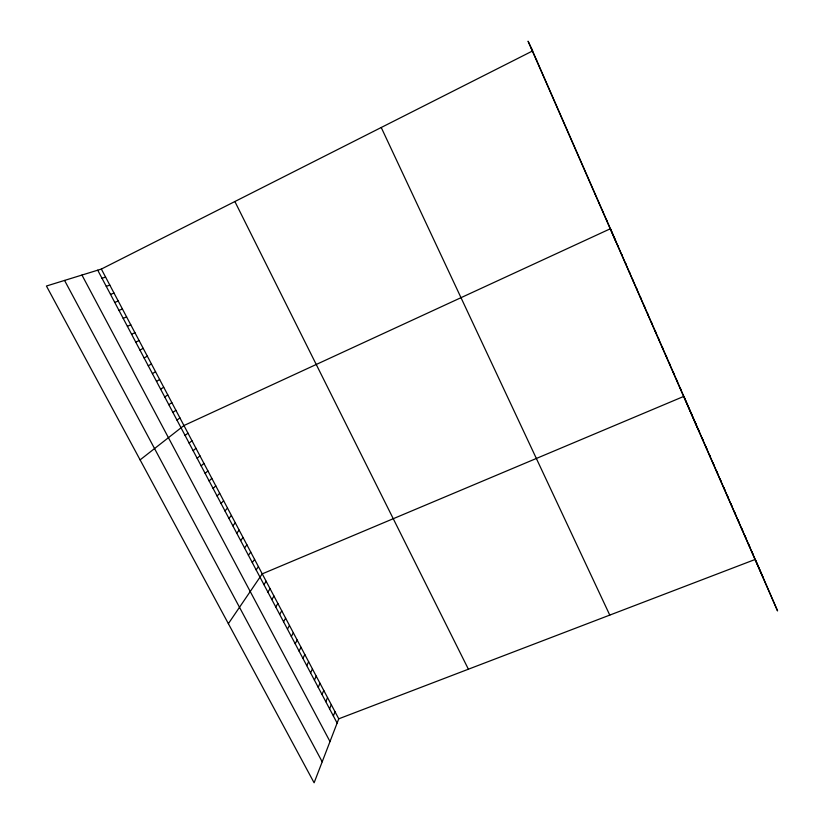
<?xml version="1.0" encoding="UTF-8"?>
<svg xmlns="http://www.w3.org/2000/svg" width="824" height="824" viewBox="0 0 824 824"><rect width="100%" height="100%" fill="white"/><g stroke="black" fill="none" stroke-linecap="round" stroke-linejoin="round"><path stroke-width="1.24" d="M338.757 718.816L314.109 782.8L46.432 286.021L101.352 269.067L532.623 50.923L528.071 41.2L777.568 610.924L755.278 559.414L338.757 718.816L101.352 269.067M333.359 715.953L335.028 711.74M329.59 708.825L331.289 704.654M325.81 701.677L327.53 697.557M322.019 694.508L323.77 690.43M318.219 687.319L320 683.292M314.408 680.109L316.22 676.123M310.586 672.889L312.43 668.944M306.755 665.638L308.639 661.754M302.923 658.376L304.829 654.534M299.071 651.094L301.007 647.293M295.208 643.791L297.176 640.042M291.336 636.468L293.334 632.76M287.452 629.124L289.482 625.467M283.569 621.76L285.619 618.154M279.666 614.374L281.757 610.821M275.752 606.969L277.873 603.467M271.827 599.553L273.98 596.102M267.893 592.106L270.076 588.707M263.948 584.649L266.162 581.291M228.361 623.665L262.238 573.865L683.879 396.365L698.155 429.592M256.14 569.889L258.427 566.634M252.288 562.586L254.595 559.372M248.415 555.263L250.754 552.111M244.532 547.929L246.912 544.819M240.649 540.565L243.049 537.505M236.745 533.19L239.187 530.182M232.842 525.794L235.303 522.838M228.918 518.378L231.42 515.474M224.983 510.942L227.517 508.078M221.048 503.485L223.613 500.683M217.093 496.007L219.689 493.257M213.128 488.508L215.764 485.81M209.152 480.989L211.82 478.342M205.176 473.46L207.875 470.864M201.18 465.9L203.909 463.356M197.173 458.319L199.944 455.837M193.156 450.728L195.958 448.287M189.129 443.106L191.961 440.727M185.091 435.474L187.965 433.146M140.111 459.874L183.948 425.534L610.471 228.701L615.919 241.803M176.985 420.127L179.92 417.912M172.916 412.433L175.883 410.27M168.838 404.708L171.835 402.606M164.748 396.972L167.787 394.923M160.639 389.206L163.719 387.208M156.529 381.419L159.64 379.483M152.399 373.622L155.54 371.737M148.268 365.794L151.441 363.961M144.118 357.946L147.331 356.174M139.956 350.076L143.211 348.367M135.785 342.187L139.071 340.528M131.603 334.276L134.93 332.68M127.411 326.335L130.769 324.8M123.209 318.383L126.597 316.9M118.986 310.401L122.426 308.99M114.763 302.408L118.234 301.048M110.519 294.384L114.031 293.087M106.265 286.34L109.819 285.104M102.001 278.275L105.585 277.101M64.56 280.428L322.194 761.809M81.957 275.051L330.002 741.549M97.726 270.19L337.119 723.07M234.881 201.53L468.392 669.201M536.362 59.513L536.63 60.07M381.234 127.504L609.77 615.095M531.027 47.514L763.148 577.593M734.287 511.477L735.605 514.526M737.81 519.522L739.149 522.632M741.322 527.545L742.692 530.707M744.824 535.549L746.225 538.772M748.316 543.521L749.737 546.806M751.807 551.483L753.249 554.82M709.34 454.508L710.473 457.124M712.935 462.717L714.089 465.395M716.519 470.895L717.704 473.646M720.094 479.063L721.309 481.875M723.657 487.2L724.893 490.074M727.211 495.317L728.478 498.242M730.754 503.413L732.042 506.399M691.212 413.092L692.201 415.409M694.859 421.424L695.878 423.804M698.495 429.726L699.545 432.167M702.12 438.007L703.191 440.51M705.735 446.268L706.837 448.833M676.731 380.029L677.606 382.079M680.305 388.207L681.221 390.329M665.926 355.35L666.719 357.214M669.531 363.6L670.365 365.526M673.136 371.82L673.991 373.818M658.664 338.777L659.406 340.508M662.3 347.069L663.073 348.871M651.372 322.112L652.052 323.719M655.018 330.455L655.739 332.123M644.028 305.344L644.656 306.816M647.705 313.738L648.354 315.283M636.643 288.482L637.21 289.821M640.341 296.928L640.938 298.339M632.935 280.016L633.481 281.293M629.217 271.529L629.732 272.734M625.488 263.01L625.972 264.144M621.749 254.472L622.202 255.543M618 245.902L618.422 246.901M614.24 237.312L614.632 238.239M606.68 220.06L607.01 220.842M602.89 211.387L603.178 212.108M599.079 202.704L599.347 203.343M595.268 193.98L595.495 194.557"/></g></svg>
